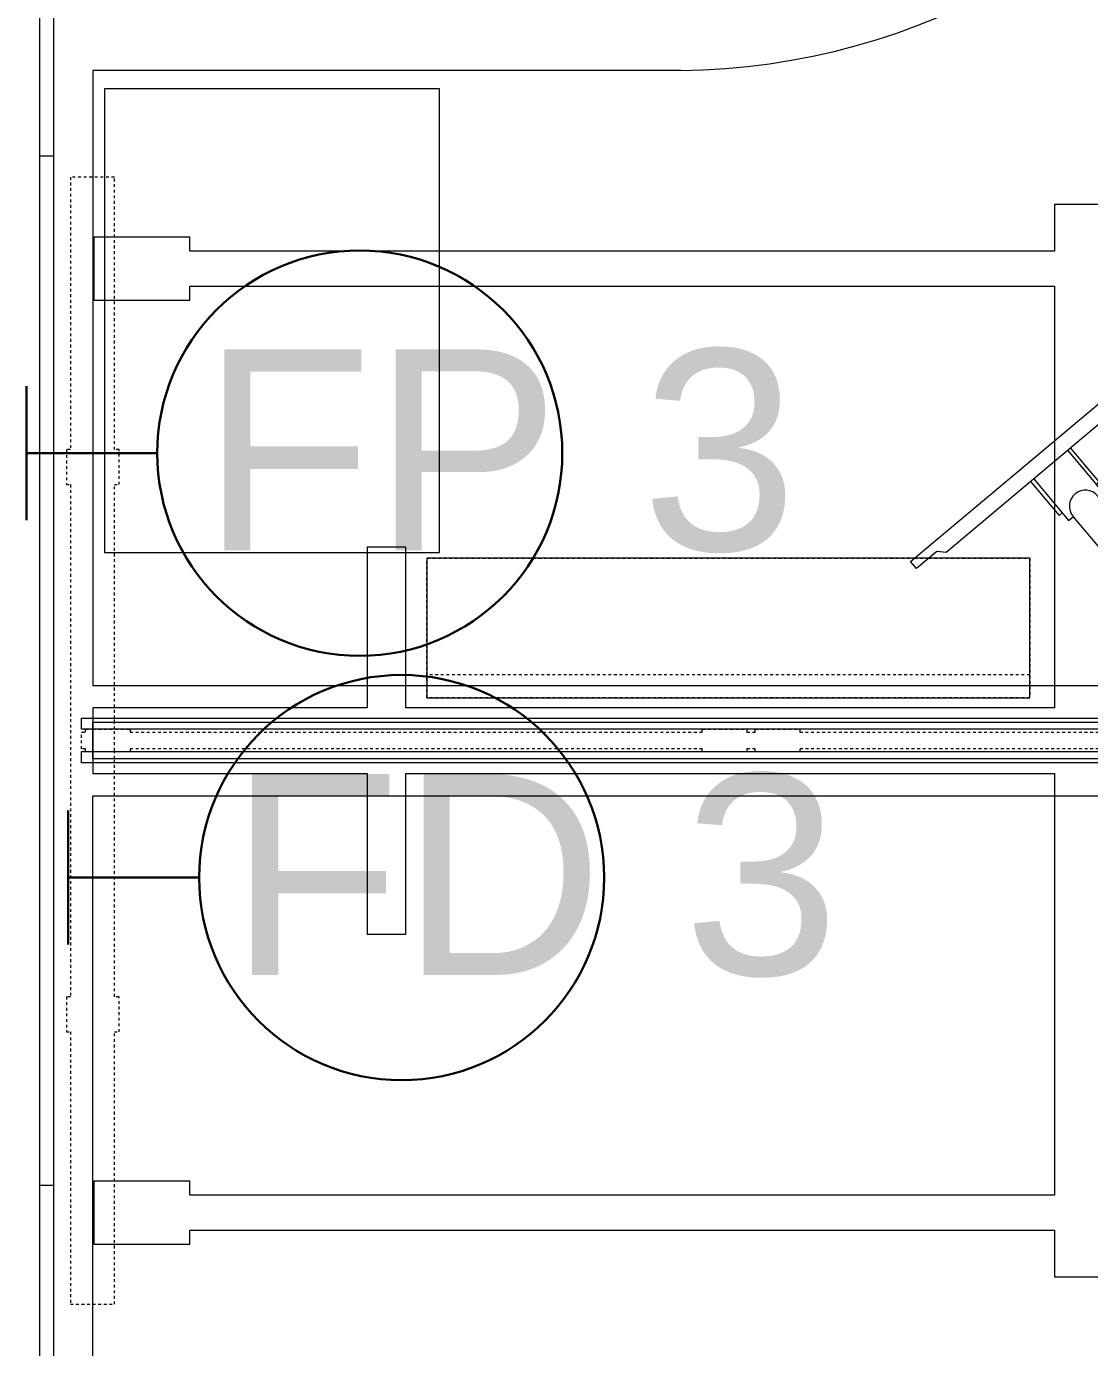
# Model space of a CAD drawing. Header units: inches. Extents: x 6664 to 8129, y 209 to 1287.
# Drawn here: x 7134.6 to 7182.3, y 561.1 to 620.2 of the extents above; entities that cross this region are included whole.
import ezdxf

# ---------------------------------------------------------------- set-up
doc = ezdxf.new("R2010")
doc.units = ezdxf.units.IN
doc.header["$MEASUREMENT"] = 0
doc.linetypes.add('Dash', pattern=[0.25, 0.125, -0.125])
for name, color, linetype, lineweight in [('A-ANNO-NOTE', 131, 'Continuous', 30), ('A-WALL', 113, 'Continuous', 13), ('A-WALL-PATT', 111, 'Continuous', 13), ('I-FURN', 30, 'Continuous', 9), ('I-FURN-HDLN', 30, 'Dash', 9), ('I-WALL', 2, 'Continuous', 9)]:
    doc.layers.add(name, color=color, linetype=linetype, lineweight=lineweight)
doc.styles.add('Swis721 Lt BT', font='swissl.ttf', dxfattribs={"height": 9})

# ---------------------------------------------------------------- blocks, each defined once
blk = doc.blocks.new('Hardware-Table_Frame-Teknion-WWSMD-R2011 - 60_-V95-11th FLOOR POWER _ SIGNAL')
at = {"layer": 'I-FURN-HDLN'}
for p, q in [((1.002, 25.23), (-0.968, 25.23)), ((-0.968, 25.23), (-0.968, 13.032)), ((1.002, 13.032), (1.002, 25.23)), ((-0.968, 13.032), (-1.18, 13.032)), ((-1.18, 13.032), (-1.18, 11.463)), ((1.18, 13.032), (1.002, 13.032)), ((1.18, 11.463), (1.18, 13.032)), ((-1.18, 11.463), (-0.968, 11.463)), ((-0.968, 11.463), (-0.968, 0.986)), ((1.002, -11.463), (1.002, 11.463)), ((1.002, 11.463), (1.18, 11.463)), ((-0.968, 0.986), (-0.968, 0.808)), ((-0.968, 0.808), (-0.968, 0.493)), ((-0.968, 0.449), (-0.968, -0.463)), ((-0.968, -0.507), (-0.968, -0.822)), ((-0.968, -0.822), (-0.968, -1)), ((-0.968, -1), (-0.968, -11.463)), ((-0.968, -11.463), (-1.18, -11.463)), ((-1.18, -11.463), (-1.18, -13.033)), ((1.18, -11.463), (1.002, -11.463)), ((1.18, -13.033), (1.18, -11.463)), ((-1.18, -13.033), (-0.968, -13.033)), ((-0.968, -13.033), (-0.968, -25.23)), ((1.002, -25.23), (1.002, -13.033)), ((1.002, -13.033), (1.18, -13.033)), ((-0.968, -25.23), (1.002, -25.23))]:
    blk.add_line(p, q, dxfattribs=at)
blk = doc.blocks.new('Hardware-Wire_Management-Teknion-WWEPTDY60-R2011 - 60_-V96-11th FLOOR POWER _ SIGNAL')
at = {"layer": 'I-FURN'}
for p, q in [((13.5, 3.125), (-13.5, 3.125)), ((-13.5, 3.125), (-13.5, 2.57)), ((13.5, 2.57), (13.5, 3.125)), ((-13.5, 2.57), (-13.5, -3.125)), ((13.5, -3.125), (13.5, 2.57)), ((-13.5, -3.125), (-8.976, -3.125)), ((-8.976, -3.125), (-8.34, -3.125)), ((-8.34, -3.125), (13.5, -3.125))]:
    blk.add_line(p, q, dxfattribs=at)
at = {"layer": 'I-FURN-HDLN'}
for p, q in [((-13.5, -3.125), (-13.5, 3.125)), ((-13.5, 3.125), (13.5, 3.125)), ((13.5, 3.125), (13.5, -3.125)), ((-13.5, 2.1), (13.5, 2.1)), ((-8.976, -3.125), (-13.5, -3.125)), ((-8.34, -3.125), (-8.976, -3.125)), ((13.5, -3.125), (-8.34, -3.125))]:
    blk.add_line(p, q, dxfattribs=at)
blk = doc.blocks.new('Hardware-Table_Frame-Teknion-WWSTW_60_Wide-R2011 - 28_ x 60_ x 60_-V100-11th FLOOR POWER _ SIGNAL')
at = {"layer": 'I-FURN'}
for p, q in [((17.91, 23.995), (15.16, 23.995)), ((17.91, 21.91), (17.91, 23.995)), ((60.016, 22.541), (56.629, 22.541)), ((56.629, 22.541), (56.629, 21.91)), ((60.929, 22.541), (60.016, 22.541)), ((60.929, 19.711), (60.929, 22.541)), ((56.629, 21.91), (17.91, 21.91)), ((17.91, 2.475), (17.91, 20.34)), ((17.91, 20.34), (56.629, 20.34)), ((56.629, 20.34), (56.629, 19.711)), ((56.629, 19.711), (60.016, 19.711)), ((60.016, 19.711), (60.907, 19.711)), ((48.698, 8.66), (46.968, 8.66)), ((46.968, 8.66), (46.968, 2.475)), ((48.698, 2.475), (48.698, 8.66)), ((17.91, 1.475), (17.91, 2.475)), ((46.968, 2.475), (46.968, 1.475)), ((48.698, 1.475), (48.698, 2.475)), ((46.968, 1.475), (17.91, 1.475)), ((60.016, 1.475), (48.698, 1.475)), ((60.984, 1.475), (60.016, 1.475)), ((60.984, 0.986), (60.984, 1.475)), ((60.984, 0.808), (60.984, 0.986)), ((60.984, 0.389), (60.984, 0.808)), ((60.984, -0.382), (60.984, 0.368)), ((60.984, -0.822), (60.984, -0.403)), ((60.984, -1), (60.984, -0.822)), ((60.984, -1.475), (60.984, -1)), ((17.91, -2.475), (17.91, -1.475)), ((17.91, -1.475), (46.968, -1.475)), ((46.968, -1.475), (46.968, -2.475)), ((48.698, -2.475), (48.698, -1.475)), ((48.698, -1.475), (60.016, -1.475)), ((60.016, -1.475), (60.984, -1.475)), ((17.91, -10.314), (17.91, -2.475)), ((46.968, -2.475), (46.968, -8.66)), ((48.698, -8.66), (48.698, -2.475)), ((46.968, -8.66), (48.698, -8.66)), ((17.91, -13.43), (17.91, -10.314)), ((17.91, -20.34), (17.91, -13.43)), ((60.016, -19.711), (56.629, -19.711)), ((56.629, -19.711), (56.629, -20.34)), ((60.907, -19.711), (60.016, -19.711)), ((60.929, -22.541), (60.929, -19.711)), ((56.629, -20.34), (17.91, -20.34)), ((17.91, -23.995), (17.91, -21.91)), ((17.91, -21.91), (56.629, -21.91)), ((56.629, -21.91), (56.629, -22.541)), ((56.629, -22.541), (60.016, -22.541)), ((60.016, -22.541), (60.929, -22.541)), ((15.16, -23.995), (17.91, -23.995))]:
    blk.add_line(p, q, dxfattribs=at)
at = {"layer": 'I-FURN-HDLN'}
for p, q in [((17.91, 23.995), (15.16, 23.995)), ((17.91, 21.91), (17.91, 23.995)), ((56.629, 22.541), (56.629, 21.91)), ((60.929, 22.541), (56.629, 22.541)), ((60.929, 19.711), (60.929, 22.541)), ((56.629, 21.91), (17.91, 21.91)), ((17.91, 20.34), (56.629, 20.34)), ((17.91, 1.475), (17.91, 20.34)), ((56.629, 20.34), (56.629, 19.711)), ((56.629, 19.711), (60.929, 19.711)), ((46.968, 8.66), (46.968, 1.475)), ((48.698, 8.66), (46.968, 8.66)), ((48.698, 1.475), (48.698, 8.66)), ((46.968, 1.475), (17.91, 1.475)), ((60.984, 1.475), (48.698, 1.475)), ((60.984, -1.475), (60.984, 1.475)), ((17.91, -1.475), (46.968, -1.475)), ((17.91, -20.34), (17.91, -1.475)), ((46.968, -1.475), (46.968, -8.66)), ((48.698, -1.475), (60.984, -1.475)), ((48.698, -8.66), (48.698, -1.475)), ((46.968, -8.66), (48.698, -8.66)), ((56.629, -19.711), (56.629, -20.34)), ((60.929, -19.711), (56.629, -19.711)), ((60.929, -22.541), (60.929, -19.711)), ((56.629, -20.34), (17.91, -20.34)), ((17.91, -21.91), (56.629, -21.91)), ((17.91, -23.995), (17.91, -21.91)), ((56.629, -21.91), (56.629, -22.541)), ((56.629, -22.541), (60.929, -22.541)), ((15.16, -23.995), (17.91, -23.995))]:
    blk.add_line(p, q, dxfattribs=at)
blk = doc.blocks.new('Desk-Worksurface-Teknion-WWWTW3060-R2011 - 30_ x 60_-V101-11th FLOOR POWER _ SIGNAL')
at = {"layer": 'I-FURN'}
for p, q in [((-59.556, 13.762), (-58.587, 13.762)), ((-59.556, -8.992), (-59.556, 13.762)), ((-58.587, 13.762), (0, 13.762)), ((-59.556, -13.762), (-59.556, -8.992))]:
    blk.add_line(p, q, dxfattribs=at)
blk = doc.blocks.new('Desk-Worksurface-Teknion-WWWTW3060-R2011 - 30_ x 60_-V87-11th FLOOR POWER _ SIGNAL')
at = {"layer": 'I-FURN'}
for p, q in [((-33.212, 13.762), (-59.556, 13.762)), ((-59.556, 13.762), (-59.556, 8.992)), ((-59.556, 8.992), (-59.556, -13.762)), ((-59.556, -13.762), (-58.587, -13.762)), ((-58.587, -13.762), (0, -13.762))]:
    blk.add_line(p, q, dxfattribs=at)
blk.add_arc((-33.53, 44.312), 30.551, 270.59529, 329.40548, dxfattribs=at)
blk = doc.blocks.new('Screen-Division-Teknion-WWCSF_60_Wide-R2011 - 22_ x 60_-V91-11th FLOOR POWER _ SIGNAL')
at = {"layer": 'I-FURN'}
for p, q in [((-29.95, 0.247), (-29.779, 0.247)), ((-29.95, -0.247), (-29.95, 0.247)), ((-29.779, 0.247), (-29.45, 0.247)), ((-29.45, 0.247), (-27.779, 0.247)), ((-27.779, 0.247), (-2.153, 0.247)), ((-2.153, 0.247), (-0.153, 0.247)), ((-0.153, 0.247), (0.22, 0.247)), ((0.22, 0.247), (2.22, 0.247)), ((2.22, 0.247), (27.848, 0.247)), ((29.95, -0.247), (-29.95, -0.247))]:
    blk.add_line(p, q, dxfattribs=at)
blk = doc.blocks.new('Hardware-Screen_Frame-Teknion-WWCFM-R2011 - 22_ x 60_-V92-11th FLOOR POWER _ SIGNAL')
at = {"layer": 'I-FURN-HDLN'}
for p, q in [((-29.984, 0.375), (-29.813, 0.375)), ((-29.984, -0.375), (-29.984, 0.375)), ((-29.813, 0.5), (-29.484, 0.5)), ((-29.813, 0.375), (-29.813, 0.5)), ((-29.484, 0.5), (-27.813, 0.5)), ((-27.813, 0.5), (-27.813, 0.375)), ((-27.813, 0.375), (-2.187, 0.375)), ((-2.187, 0.5), (-0.187, 0.5)), ((-2.187, 0.375), (-2.187, 0.5)), ((-0.187, 0.5), (-0.187, 0.375)), ((-0.187, 0.375), (0.186, 0.375)), ((0.186, 0.5), (2.186, 0.5)), ((0.186, 0.375), (0.186, 0.5)), ((2.186, 0.5), (2.186, 0.375)), ((2.186, 0.375), (27.813, 0.375)), ((-29.813, -0.375), (-29.984, -0.375)), ((-29.813, -0.5), (-29.813, -0.375)), ((-29.484, -0.5), (-29.813, -0.5)), ((-27.813, -0.5), (-29.484, -0.5)), ((-27.813, -0.375), (-27.813, -0.5)), ((-2.187, -0.375), (-27.813, -0.375)), ((-2.187, -0.5), (-2.187, -0.375)), ((-0.187, -0.5), (-2.187, -0.5)), ((-0.187, -0.375), (-0.187, -0.5)), ((0.186, -0.375), (-0.187, -0.375)), ((0.186, -0.5), (0.186, -0.375)), ((2.186, -0.5), (0.186, -0.5)), ((2.186, -0.375), (2.186, -0.5)), ((27.813, -0.375), (2.186, -0.375))]:
    blk.add_line(p, q, dxfattribs=at)
blk = doc.blocks.new('Hardware-Top_Trim-Teknion-WWCTT-R2011 - 60_-V93-11th FLOOR POWER _ SIGNAL')
at = {"layer": 'I-FURN'}
for p, q in [((-30, -0.815), (-30, 0.815)), ((-30, 0.815), (30, 0.815)), ((30, -0.815), (-30, -0.815))]:
    blk.add_line(p, q, dxfattribs=at)
blk = doc.blocks.new('Screen-Division-Teknion-WWCSF_60_Wide-R2011 - 22_ x 60_-V94-11th FLOOR POWER _ SIGNAL')
at = {"layer": 'I-FURN'}
for p, q in [((-29.95, 0.247), (29.95, 0.247)), ((-29.95, -0.247), (-29.95, 0.247)), ((-29.779, -0.247), (-29.95, -0.247)), ((-29.45, -0.247), (-29.779, -0.247)), ((-27.779, -0.247), (-29.45, -0.247)), ((-2.153, -0.247), (-27.779, -0.247)), ((-0.153, -0.247), (-2.153, -0.247)), ((0.22, -0.247), (-0.153, -0.247)), ((2.22, -0.247), (0.22, -0.247)), ((27.848, -0.247), (2.22, -0.247))]:
    blk.add_line(p, q, dxfattribs=at)
blk = doc.blocks.new('Steelcase - Elective Elements - Plinth Base - Pedestal - Mobile - Wood Top-V133-11th FLOOR POWER _ SIGNAL')
at = {"layer": 'I-FURN'}
for p, q in [((1.881, 3.405), (1.4, -0.511)), ((16.769, 1.577), (1.881, 3.405)), ((15.884, -5.633), (16.769, 1.577)), ((1.4, -0.511), (1.073, -3.179)), ((1.064, -3.255), (0.728, -5.988)), ((1.073, -3.179), (1.064, -3.247)), ((15.693, -7.192), (15.884, -5.633)), ((0.728, -5.988), (-0.647, -17.19)), ((14.241, -19.018), (15.693, -7.192)), ((-0.647, -17.19), (-0.204, -17.244)), ((-0.204, -17.244), (11.03, -18.624)), ((11.03, -18.624), (12.747, -18.835)), ((12.747, -18.835), (14.241, -19.018))]:
    blk.add_line(p, q, dxfattribs=at)
blk = doc.blocks.new('Steelcase - Worktool - Computer Support - CF Series - Flat Monitor Arm - Light Duty Monitor - 5lb-8455612-11th FLOOR POWER _ SIGNAL')
at = {"layer": 'I-FURN'}
for p, q in [((-2.556, 1.757), (-2.556, -0.015)), ((2.57, 1.757), (-2.556, 1.757)), ((2.57, 0.666), (2.57, 1.757)), ((1.128, 0.959), (0, 0.959)), ((1.378, 0.666), (1.378, 0.709)), ((1.378, 0.666), (1.378, -0.755)), ((12.019, 0.666), (1.378, 0.666)), ((12.019, 0.709), (12.019, 0.666)), ((12.019, 0.666), (12.019, -0.764)), ((13.397, 0.959), (12.269, 0.959)), ((14.34, -6.742), (14.34, -0.174)), ((0.029, -0.958), (1.172, -0.958)), ((1.378, -0.754), (12.019, -0.754)), ((12.226, -0.958), (13.427, -0.958)), ((12.903, -0.958), (12.903, -6.742)), ((12.903, -6.742), (12.611, -6.742)), ((12.611, -6.742), (12.611, -7.192)), ((12.903, -6.742), (12.611, -6.742)), ((12.611, -6.742), (12.611, -9.172)), ((14.611, -6.742), (14.34, -6.742)), ((14.611, -6.742), (14.34, -6.742)), ((14.611, -7.192), (14.611, -6.742)), ((14.611, -9.172), (14.611, -6.742)), ((12.451, -7.192), (12.451, -9.172)), ((12.611, -7.192), (12.451, -7.192)), ((14.792, -7.192), (14.611, -7.192)), ((14.792, -9.172), (14.792, -7.192)), ((7.01, -9.172), (6.713, -9.478)), ((7.01, -9.172), (19.718, -9.172)), ((19.718, -9.172), (20.015, -9.478)), ((6.713, -9.478), (5.512, -9.478)), ((5.512, -9.478), (5.512, -9.887)), ((14.611, -9.887), (5.512, -9.887)), ((21.209, -9.887), (14.611, -9.887)), ((20.015, -9.478), (21.209, -9.478)), ((21.209, -9.478), (21.209, -9.887))]:
    blk.add_line(p, q, dxfattribs=at)
for centre, radius, start, end in [((0, 0), 0.959, 90, 271.76251), ((1.128, 0.709), 0.25, 360, 90), ((12.269, 0.709), 0.25, 90, 180), ((13.397, 0), 0.959, 349.52079, 90), ((0.007, -0.015), 2.563, 180, 343.22248), ((13.397, 0), 0.959, 271.76251, 360), ((1.172, -0.752), 0.207, 270, 359.28492), ((12.226, -0.752), 0.207, 180.71508, 270), ((13.621, -6.751), 0.719, 180, 359.99982)]:
    blk.add_arc(centre, radius, start, end, dxfattribs=at)

msp = doc.modelspace()

# ---------------------------------------------------------------- hatches: boundary and pattern name
at = {"layer": 'A-WALL-PATT', "lineweight": 9}
h = msp.add_hatch(dxfattribs=at)
h.set_pattern_fill('FP_1', color=256, style=0, pattern_type=2)
h.set_pattern_definition([(0, (0, 0), (30.72, 7.68), [1.267, -21.773, 1.267, -21.773, -122.88]), (0, (0, 0), (30.72, 7.68), [-46.08, 1.267, -44.813, 1.267, -21.773, -53.76]), (0, (0, 0), (30.72, 7.68), [-115.2, 1.267, -14.093, 1.267, -37.133]), (120, (11.52, 3.84), (-22.011075, 22.7643), [1.267, -21.773, 1.267, -21.773, -122.88]), (120, (11.52, 3.84), (-22.011075, 22.7643), [-46.08, 1.267, -44.813, 1.267, -21.773, -53.76]), (120, (11.52, 3.84), (-22.011075, 22.7643), [-115.2, 1.267, -14.093, 1.267, -37.133]), (240, (15.36, 19.2), (-8.708925, -30.4443), [1.267, -21.773, 1.267, -21.773, -122.88]), (240, (15.36, 19.2), (-8.708925, -30.4443), [-46.08, 1.267, -44.813, 1.267, -21.773, -53.76]), (240, (15.36, 19.2), (-8.708925, -30.4443), [-115.2, 1.267, -14.093, 1.267, -37.133])])
h.paths.add_polyline_path([(7135.864, 465.36), (7135.864, 708.36), (7135.239, 708.36), (7135.239, 465.36)], flags=0)

# ---------------------------------------------------------------- linework, layer by layer
at = {"layer": 'A-ANNO-NOTE'}
for p, q in [((7134.642, 598.108), (7134.642, 604.108)), ((7134.642, 601.108), (7140.502, 601.108)), ((7136.517, 579.108), (7136.517, 585.108)), ((7136.517, 582.108), (7142.377, 582.108))]:
    msp.add_line(p, q, dxfattribs=at)
for centre in [(7149.572, 601.108), (7151.447, 582.108)]:
    msp.add_circle(centre, 9.07, dxfattribs=at)
at = {"layer": 'A-WALL'}
msp.add_line((7135.239, 465.985), (7135.239, 708.985), dxfattribs=at)
at = {"layer": 'I-WALL', "lineweight": 13}
msp.add_line((7135.864, 465.36), (7135.864, 708.36), dxfattribs=at)

# ---------------------------------------------------------------- block references
at = {"layer": 'I-FURN'}
for name, p, rotation in [('Desk-Worksurface-Teknion-WWWTW3060-R2011 - 30_ x 60_-V87-11th FLOOR POWER _ SIGNAL', (7197.169, 604.477), 359.9999970424413), ('Hardware-Table_Frame-Teknion-WWSTW_60_Wide-R2011 - 28_ x 60_ x 60_-V100-11th FLOOR POWER _ SIGNAL', (7198.597, 588.239), 180), ('Steelcase - Elective Elements - Plinth Base - Pedestal - Mobile - Wood Top-V133-11th FLOOR POWER _ SIGNAL', (7136.683, 613.805), 6.999899782992579), ('Hardware-Table_Frame-Teknion-WWSMD-R2011 - 60_-V95-11th FLOOR POWER _ SIGNAL', (7137.614, 588.239), 180), ('Steelcase - Worktool - Computer Support - CF Series - Flat Monitor Arm - Light Duty Monitor - 5lb-8455612-11th FLOOR POWER _ SIGNAL', (7196.839, 602.317), 219.9999999999977), ('Hardware-Wire_Management-Teknion-WWEPTDY60-R2011 - 60_-V96-11th FLOOR POWER _ SIGNAL', (7166.078, 593.284), 180), ('Desk-Worksurface-Teknion-WWWTW3060-R2011 - 30_ x 60_-V101-11th FLOOR POWER _ SIGNAL', (7197.169, 572.002), 2.957558666942196e-06)]:
    msp.add_blockref(name, p, dxfattribs=dict(at, rotation=rotation))
for name, p in [('Screen-Division-Teknion-WWCSF_60_Wide-R2011 - 22_ x 60_-V94-11th FLOOR POWER _ SIGNAL', (7167.064, 588.993)), ('Hardware-Top_Trim-Teknion-WWCTT-R2011 - 60_-V93-11th FLOOR POWER _ SIGNAL', (7167.614, 588.246)), ('Hardware-Screen_Frame-Teknion-WWCFM-R2011 - 22_ x 60_-V92-11th FLOOR POWER _ SIGNAL', (7167.098, 588.246)), ('Screen-Division-Teknion-WWCSF_60_Wide-R2011 - 22_ x 60_-V91-11th FLOOR POWER _ SIGNAL', (7167.064, 587.5))]:
    msp.add_blockref(name, p, dxfattribs=at)

# ---------------------------------------------------------------- texts
at = {"layer": 'A-ANNO-NOTE', "lineweight": 9, "char_height": 9, "attachment_point": 1, "style": 'Swis721 Lt BT'}
for s, insert, width in [('FP', (7142.467, 605.751), 18.18), ('3', (7162.185, 605.751), 8.181), ('FD', (7143.719, 586.751), 19.695), ('3', (7164.06, 586.751), 8.181)]:
    msp.add_mtext(s, dxfattribs=dict(at, insert=insert, width=width))

doc.saveas('drawing.dxf')
